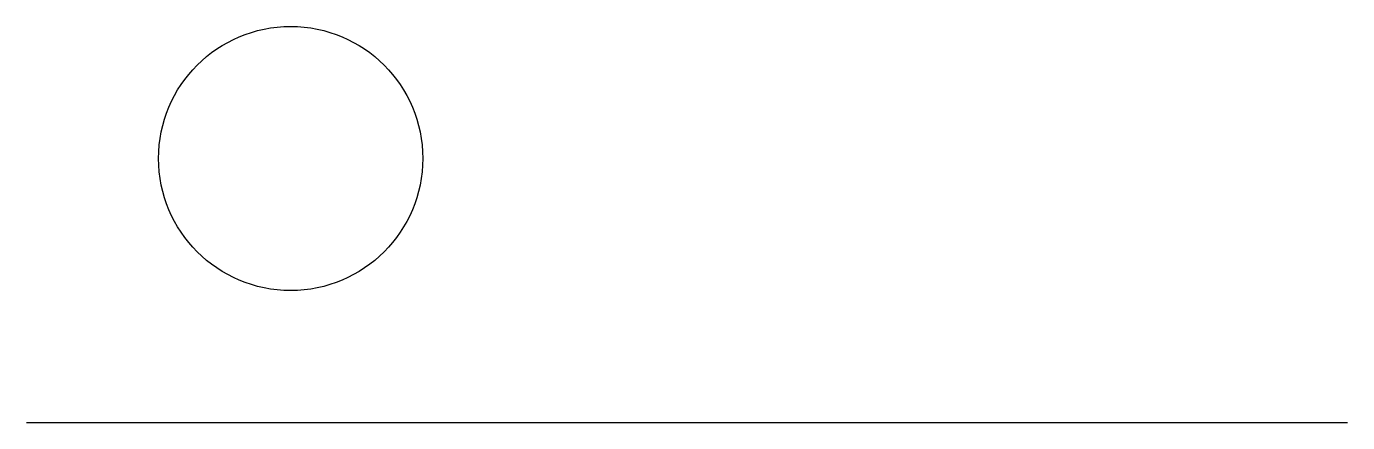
# Model space of a CAD drawing. Header units: centimetres. Extents: x 0 to 5, y 0 to 1.5.
import ezdxf

# ---------------------------------------------------------------- set-up
doc = ezdxf.new("R2010")
doc.units = ezdxf.units.CM
doc.layers.add('Отверстия', color=1, linetype='Continuous')

msp = doc.modelspace()

# ---------------------------------------------------------------- linework, layer by layer
at = {"layer": 'Отверстия'}
msp.add_line((0, 0), (5, 0), dxfattribs=at)
msp.add_circle((1, 1), 0.5, dxfattribs=at)

doc.saveas('drawing.dxf')
